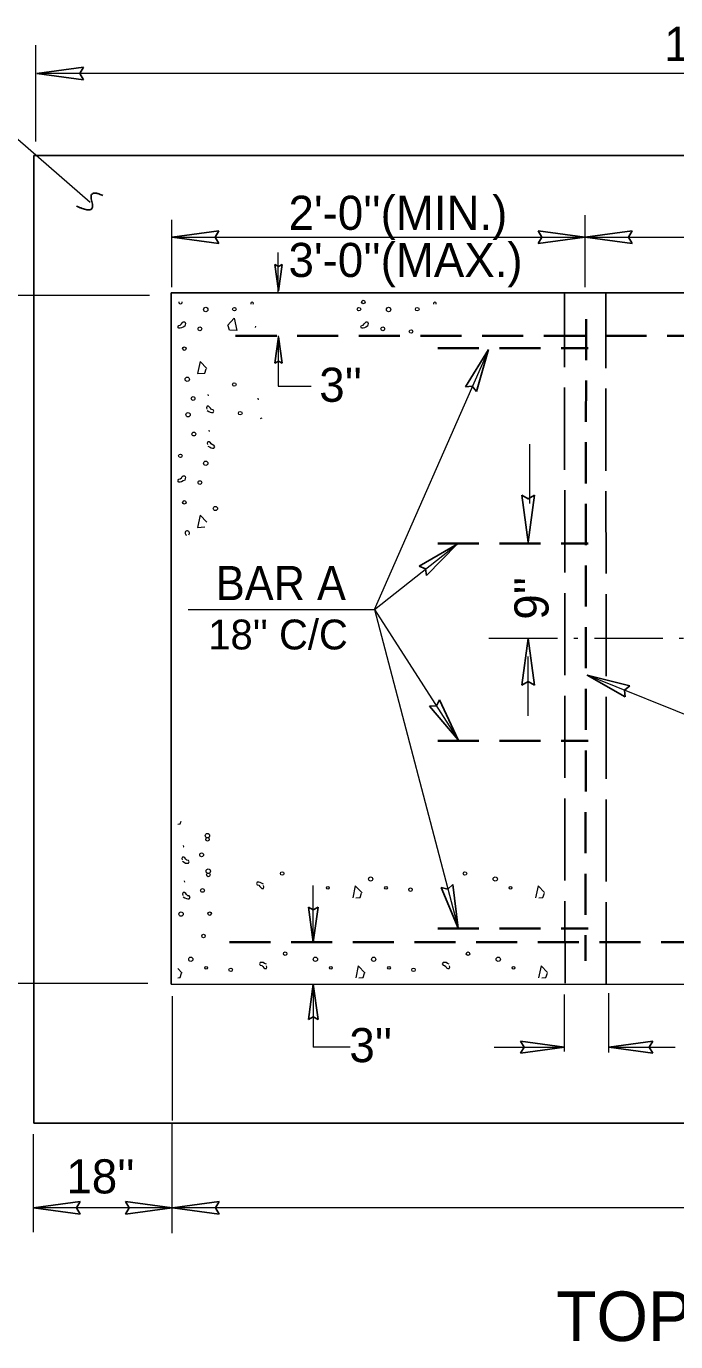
# Model space of a CAD drawing. Extents: x 716 to 1086, y -456 to -183.
# Drawn here: x 769.4 to 794.5, y -397.9 to -347 of the extents above; entities that cross this region are included whole.
import ezdxf
from ezdxf.enums import TextEntityAlignment as Align

# ---------------------------------------------------------------- set-up
doc = ezdxf.new("R2010")
doc.units = 0
doc.header["$LTSCALE"] = 0.53
for name, pattern in [('DOT_DASHED', [7.7, 5, -1.2, 0.3, -1.2]), ('LONG_DASHED', [7.5, 6, -1.5]), ('MEDIUM_DASHED', [4.5, 3, -1.5])]:
    doc.linetypes.add(name, pattern=pattern)
doc.layers.add('1', color=7, linetype='Continuous', lineweight=13)

msp = doc.modelspace()

# ---------------------------------------------------------------- linework, layer by layer
at = {"layer": '1'}
for p, q in [((769.7406, -351.4172), (769.7406, -347.7007)), ((826.1512, -348.7912), (769.8213, -348.7912)), ((790.9848, -357.0648), (790.9848, -354.2763)), ((774.999, -357.0648), (774.999, -354.4606)), ((774.999, -355.1261), (790.9848, -355.1261)), ((790.9848, -355.1261), (820.9607, -355.1261)), ((779.1154, -357.2847), (779.1154, -355.7141)), ((774.1377, -357.377), (766.043, -357.377)), ((788.8455, -365.4316), (788.8455, -363.1336)), ((782.8351, -369.5396), (786.0405, -367.0053)), ((782.8349, -369.5396), (786.0716, -381.8636)), ((782.8351, -369.5396), (786.0716, -374.5747)), ((788.7832, -373.6555), (788.7832, -371.3576)), ((803.4226, -377.0553), (791.0647, -372.0753)), ((780.4665, -382.4119), (780.4665, -380.2136)), ((775.3997, -383.6046), (775.2339, -383.4316)), ((774.0677, -384.0072), (765.9111, -384.0072)), ((780.4665, -384.0412), (780.4665, -386.4749)), ((775.0166, -384.4985), (775.0166, -389.3133)), ((790.1938, -386.6394), (790.1938, -384.4399)), ((791.8983, -386.6767), (791.8983, -384.3787)), ((781.8956, -386.4749), (780.4665, -386.4749)), ((787.4645, -386.4749), (790.1938, -386.4749)), ((791.9153, -386.4749), (794.4749, -386.4749)), ((775.0166, -393.6706), (775.0166, -389.4145)), ((769.6404, -393.6351), (769.6404, -389.8463)), ((775.0166, -392.6914), (769.6404, -392.6888)), ((820.93, -392.6914), (775.0166, -392.6914))]:
    msp.add_line(p, q, dxfattribs=at)
at = {"layer": '1', "lineweight": 25}
for p, q in [((769.7713, -348.7902), (771.5841, -348.5411)), ((769.7713, -348.7902), (771.5841, -349.0395)), ((769.6601, -389.4171), (769.6601, -351.9644)), ((775.0043, -355.1241), (776.8171, -354.8749)), ((775.0043, -355.1241), (776.8171, -355.3733)), ((790.9789, -355.1252), (789.1662, -354.876)), ((790.9789, -355.1252), (789.1662, -355.3743)), ((790.9892, -355.1269), (792.8019, -354.8777)), ((790.9892, -355.1269), (792.8019, -355.3762)), ((779.122, -357.2002), (778.9831, -356.1887)), ((779.122, -357.2002), (779.2611, -356.1887)), ((774.9781, -384.0409), (774.9781, -357.2847)), ((774.9781, -357.2847), (820.9391, -357.2847)), ((779.1221, -358.9877), (778.9832, -359.9992)), ((779.1221, -358.9877), (779.2612, -359.9992)), ((787.2544, -359.4672), (786.3563, -360.9127)), ((787.2544, -359.4672), (786.7796, -361.1014)), ((788.7842, -366.9285), (788.5349, -365.1157)), ((788.7842, -366.9285), (789.0335, -365.1157)), ((786.0398, -367.005), (784.5672, -367.8581)), ((786.0398, -367.005), (784.8519, -368.2237)), ((788.7842, -370.6529), (788.5349, -372.4657)), ((788.7842, -370.6529), (789.0335, -372.4657)), ((791.0647, -372.0763), (792.715, -372.4916)), ((791.0647, -372.0763), (792.5418, -372.9213)), ((786.0721, -374.5739), (785.3562, -373.0301)), ((786.0721, -374.5739), (784.9663, -373.2803)), ((786.0723, -381.8632), (785.8682, -380.1737)), ((786.0723, -381.8632), (785.4201, -380.2913)), ((780.4665, -382.4119), (780.2793, -381.0495)), ((780.4665, -382.4119), (780.6537, -381.0495)), ((774.9781, -384.0409), (820.9391, -384.0436)), ((780.4665, -384.0412), (780.2793, -385.4037)), ((780.4665, -384.0412), (780.6537, -385.4037)), ((790.1938, -386.4749), (788.4907, -386.2409)), ((791.8983, -386.4749), (793.6013, -386.2409)), ((790.1938, -386.4749), (788.4907, -386.7089)), ((791.8983, -386.4749), (793.6013, -386.7089)), ((769.6601, -389.4171), (826.255, -389.4171)), ((769.6404, -392.6898), (771.4532, -392.4414)), ((775.0147, -392.6913), (773.2019, -392.4412)), ((775.0175, -392.6912), (776.8303, -392.4421)), ((769.6404, -392.6898), (771.4532, -392.9398)), ((775.0147, -392.6913), (773.2019, -392.9396)), ((775.0175, -392.6912), (776.8303, -392.9405))]:
    msp.add_line(p, q, dxfattribs=at)
at = {"layer": '1', "linetype": 'LONG_DASHED', "lineweight": 25}
for p, q in [((790.2097, -384.0018), (790.1893, -357.2847)), ((791.7981, -384.0417), (791.7919, -357.2847)), ((790.2036, -367.0345), (790.2029, -366.2343))]:
    msp.add_line(p, q, dxfattribs=at)
at = {"layer": '1', "linetype": 'MEDIUM_DASHED', "lineweight": 35}
for p, q in [((791.0236, -358.2942), (791.0016, -383.131)), ((777.4633, -358.9423), (820.1415, -358.9423)), ((785.2859, -359.4206), (791.1049, -359.4206)), ((785.2861, -366.9828), (791.1051, -366.9828)), ((785.2861, -374.6117), (791.1051, -374.6117)), ((785.2861, -381.8757), (791.1051, -381.8757)), ((777.2292, -382.4119), (820.1487, -382.4119))]:
    msp.add_line(p, q, dxfattribs=at)
at = {"layer": '1', "linetype": 'DOT_DASHED'}
msp.add_line((822.5605, -370.6562), (787.1756, -370.6562), dxfattribs=at)
at = {"layer": '1'}
for points in [[(757.1061, -347.8564), (765.0299, -347.8564), (771.8327, -353.7772)], [(777.1487, -358.5429), (777.4148, -358.2662), (777.5142, -358.7425), (777.2267, -358.7202), (777.1708, -358.5544)], [(775.2339, -358.5938), (775.2658, -358.5406), (775.3208, -358.5299), (775.3652, -358.4855), (775.3989, -358.4412), (775.4422, -358.4084), (775.4982, -358.4084), (775.5203, -358.4635), (775.5088, -358.5183)], [(775.4982, -358.5743), (775.4317, -358.6071), (775.3768, -358.6408), (775.3208, -358.6514), (775.2658, -358.6514), (775.2339, -358.5991)], [(775.5097, -358.521), (775.4964, -358.5725), (775.4955, -358.5743)], [(778.2312, -358.5677), (778.2179, -358.6192), (778.2162, -358.6209)], [(782.5719, -358.5743), (782.5054, -358.6071), (782.4504, -358.6408), (782.3946, -358.6514), (782.3396, -358.6514), (782.3059, -358.5964), (782.3396, -358.5406), (782.3946, -358.5299), (782.4388, -358.4855), (782.4726, -358.4412), (782.5161, -358.4084), (782.5719, -358.4084), (782.5941, -358.4635), (782.5826, -358.5183)], [(782.5834, -358.521), (782.5701, -358.5725), (782.5693, -358.5743)], [(779.1154, -358.9423), (779.1154, -360.8903), (780.3907, -360.8903)], [(775.6341, -369.5396), (782.835, -369.5396), (787.2553, -359.4672)], [(776.3533, -360.2096), (776.0879, -359.9329), (775.9887, -360.4083), (776.276, -360.3862), (776.331, -360.2202)], [(776.3939, -361.219), (776.4072, -361.2713), (776.409, -361.2722)], [(778.3504, -361.4167), (778.3371, -361.3644), (778.3353, -361.3626)], [(776.3602, -361.8363), (776.4268, -361.8699), (776.4817, -361.9027), (776.5377, -361.9142), (776.5926, -361.9142), (776.6255, -361.8584), (776.5926, -361.8033), (776.5377, -361.7918), (776.4932, -361.7484), (776.4597, -361.7041), (776.4153, -361.6704), (776.3602, -361.6704), (776.3381, -361.7262), (776.3487, -361.7812)], [(776.4242, -362.5936), (776.4374, -362.6459), (776.4392, -362.6477)], [(776.3904, -363.2117), (776.4568, -363.2446), (776.5128, -363.2783), (776.5678, -363.2889), (776.6227, -363.2889), (776.6564, -363.2339), (776.6227, -363.1781), (776.5678, -363.1674), (776.5235, -363.1231), (776.4906, -363.0788), (776.4462, -363.0459), (776.3904, -363.0459), (776.3682, -363.1008), (776.3797, -363.1558)], [(775.2339, -364.5447), (775.2658, -364.4923), (775.3208, -364.4808), (775.3652, -364.4366), (775.3989, -364.3922), (775.4422, -364.3593), (775.4982, -364.3593), (775.5203, -364.4143), (775.5088, -364.4702)], [(775.5097, -364.472), (775.4964, -364.5243), (775.4955, -364.5252)], [(775.4982, -364.5252), (775.4317, -364.5581), (775.3768, -364.5917), (775.3208, -364.6023), (775.2658, -364.6023), (775.2339, -364.55)], [(776.3533, -366.1606), (776.0879, -365.8839), (775.9887, -366.3602), (776.2733, -366.3379)], [(775.2339, -377.8372), (775.3226, -377.8301), (775.3563, -377.7281)], [(775.4406, -378.6629), (775.4538, -378.7143), (775.4557, -378.7161)], [(775.4068, -379.2802), (775.4734, -379.3138), (775.5283, -379.3467), (775.5842, -379.3582), (775.6392, -379.3582), (775.6721, -379.3023), (775.6392, -379.2473), (775.5842, -379.2357), (775.5399, -379.1914), (775.5062, -379.1471), (775.4618, -379.1142), (775.4068, -379.1142), (775.3847, -379.1693), (775.3954, -379.2251)], [(775.4707, -380.0375), (775.4841, -380.0898), (775.4857, -380.0907)], [(778.5375, -380.1635), (778.4711, -380.1307), (778.416, -380.0969), (778.3602, -380.0863), (778.3052, -380.0863), (778.2715, -380.1413), (778.3052, -380.1962), (778.3602, -380.2077), (778.4045, -380.2522), (778.4382, -380.2965), (778.4817, -380.3293), (778.5375, -380.3293), (778.5598, -380.2743), (778.5482, -380.2184)], [(782.3573, -380.5005), (782.0922, -380.2238), (781.9946, -380.6893)], [(789.4151, -380.4836), (789.1658, -380.2238), (789.0682, -380.6893)], [(775.437, -380.6557), (775.5036, -380.6885), (775.5593, -380.7213), (775.6144, -380.7328), (775.6693, -380.7328), (775.7031, -380.6778), (775.6693, -380.6219), (775.6144, -380.6112), (775.57, -380.567), (775.5373, -380.5226), (775.4929, -380.4889), (775.437, -380.4889), (775.4148, -380.5448), (775.4263, -380.5998)], [(782.1196, -380.6893), (782.2802, -380.677), (782.3351, -380.5112)], [(789.1933, -380.6893), (789.3538, -380.677), (789.4088, -380.5112)], [(778.6537, -383.2676), (778.5872, -383.2347), (778.5322, -383.2009), (778.4763, -383.1903), (778.4213, -383.1903), (778.3877, -383.2453), (778.4213, -383.3003), (778.4763, -383.3118), (778.5208, -383.3562), (778.5544, -383.4005), (778.5978, -383.4333), (778.6537, -383.4333), (778.6759, -383.3783), (778.6643, -383.3225)], [(785.7274, -383.2676), (785.6609, -383.2347), (785.6059, -383.2009), (785.55, -383.1903), (785.4951, -383.1903), (785.4613, -383.2453), (785.4951, -383.3003), (785.55, -383.3118), (785.5944, -383.3562), (785.6281, -383.4005), (785.6716, -383.4333), (785.7274, -383.4333), (785.7496, -383.3783), (785.7381, -383.3225)], [(775.2339, -383.7881), (775.3226, -383.7811), (775.3776, -383.6153)], [(782.4734, -383.6046), (782.2083, -383.3278), (782.1107, -383.7934)], [(782.2357, -383.7934), (782.3963, -383.7811), (782.4513, -383.6153)], [(789.5312, -383.5877), (789.282, -383.3278), (789.1845, -383.7934)], [(789.3095, -383.7934), (789.4701, -383.7811), (789.525, -383.6153)]]:
    msp.add_lwpolyline(points, dxfattribs=at)
at = {"layer": '1', "lineweight": 25}
for points in [[(771.5841, -349.0395), (771.444, -348.7876), (771.5841, -348.5411)], [(769.6601, -351.9644), (824.8322, -351.9644), (826.2932, -351.9644)], [(776.8171, -354.8749), (776.6769, -355.1268), (776.8171, -355.3733)], [(789.1662, -355.3743), (789.3062, -355.1225), (789.1662, -354.876)], [(792.8019, -354.8777), (792.6618, -355.1297), (792.8019, -355.3762)], [(778.9831, -356.1887), (779.1234, -356.2669), (779.2611, -356.1887)], [(778.9832, -359.9992), (779.1235, -359.921), (779.2612, -359.9992)], [(786.7796, -361.1014), (786.6188, -360.887), (786.3563, -360.9127)], [(788.5349, -365.1157), (788.7868, -365.2558), (789.0335, -365.1157)], [(784.8519, -368.2237), (784.811, -367.9588), (784.5672, -367.8581)], [(788.5349, -372.4657), (788.7868, -372.3256), (789.0335, -372.4657)], [(792.715, -372.4916), (792.5066, -372.6598), (792.5418, -372.9213)], [(784.9663, -373.2803), (785.2338, -373.2637), (785.3562, -373.0301)], [(785.4201, -380.2913), (785.6795, -380.358), (785.8682, -380.1737)], [(780.2793, -381.0495), (780.4684, -381.1549), (780.6537, -381.0495)], [(780.6537, -385.4037), (780.4646, -385.2982), (780.2793, -385.4037)], [(788.4907, -386.7089), (788.6225, -386.4725), (788.4907, -386.2409)], [(793.6013, -386.2409), (793.4696, -386.4773), (793.6013, -386.7089)], [(771.4532, -392.4414), (771.313, -392.6932), (771.4532, -392.9398)], [(773.2019, -392.9396), (773.342, -392.6877), (773.2019, -392.4412)], [(776.8303, -392.9405), (776.6902, -392.6886), (776.8303, -392.4421)]]:
    msp.add_lwpolyline(points, dxfattribs=at)
at = {"layer": '1'}
for centre, radius in [((776.3083, -357.926), 0.0848), ((777.4178, -357.9111), 0.0683), ((782.2377, -357.9111), 0.0683), ((782.4032, -357.6361), 0.0683), ((783.382, -357.926), 0.0848), ((784.4915, -357.9111), 0.0683), ((776.0837, -358.6717), 0.0732), ((783.1574, -358.6717), 0.0732), ((784.2502, -358.7744), 0.0683), ((775.4799, -359.44), 0.0683), ((775.5958, -360.624), 0.0848), ((777.4145, -360.8278), 0.0683), ((775.8203, -361.3697), 0.0732), ((775.6263, -361.999), 0.0848), ((777.6439, -361.938), 0.0683), ((775.8508, -362.7447), 0.0732), ((775.3295, -363.5873), 0.0683), ((776.3083, -363.8771), 0.0848), ((776.0837, -364.6228), 0.0732), ((775.4799, -365.3912), 0.0683), ((776.6848, -365.6265), 0.082), ((776.3759, -378.2865), 0.0848), ((776.3767, -378.4318), 0.0683), ((776.1513, -379.0322), 0.0732), ((776.4064, -379.6615), 0.0848), ((776.4072, -379.8068), 0.0683), ((779.264, -379.7525), 0.0683), ((786.3378, -379.7525), 0.0683), ((781.0282, -380.3029), 0.0532), ((782.689, -379.9662), 0.082), ((783.2819, -380.3029), 0.0532), ((787.509, -379.9662), 0.082), ((788.1019, -380.3029), 0.0532), ((776.1818, -380.4072), 0.0732), ((784.233, -380.3753), 0.0683), ((775.3549, -381.3209), 0.0848), ((776.4644, -381.306), 0.0683), ((776.2231, -382.1692), 0.0683), ((779.3802, -382.8566), 0.0683), ((786.4539, -382.8566), 0.0683), ((775.7314, -383.0703), 0.082), ((780.5514, -383.0703), 0.082), ((782.8052, -383.0703), 0.082), ((787.6252, -383.0703), 0.082), ((776.3244, -383.407), 0.0532), ((777.2755, -383.4793), 0.0683), ((781.1444, -383.407), 0.0532), ((783.3981, -383.407), 0.0532), ((784.3492, -383.4793), 0.0683), ((788.2181, -383.407), 0.0532)]:
    msp.add_circle(centre, radius, dxfattribs=at)
for centre, radius, start, end in [((775.3295, -357.6361), 0.0683, 170.68697, 10.29542), ((778.1005, -357.697), 0.0532, 337.44276, 202.55724), ((785.1742, -357.697), 0.0532, 337.44276, 202.55724), ((778.4692, -362.2028), 0.0683, 85.86656, 137.75647), ((775.5958, -366.5751), 0.0848, 309.83567, 252.85185)]:
    msp.add_arc(centre, radius, start, end, dxfattribs=at)
at = {"layer": '1', "lineweight": 25}
msp.add_open_spline([(772.333, -353.512), (771.7476, -353.2451), (772.0616, -354.2845), (771.313, -353.9208)], degree=2, dxfattribs=at)

# ---------------------------------------------------------------- texts
at = {"layer": '1'}
for s, height, p in [("12'-0''", 1.32, (794.0483, -348.305)), ("2'-0''(MIN.)", 1.32, (779.5132, -354.8422)), ("3'-0''(MAX.)", 1.32, (779.5132, -356.6673)), ("3''", 1.32, (780.7004, -361.4973)), ("18'' C/C", 1.155, (776.408, -371.0807)), ("3''", 1.32, (781.8662, -387.0535)), ("18''", 1.32, (770.9198, -392.1336))]:
    msp.add_text(s, height=height, dxfattribs=at).set_placement(p)
at = {"layer": '1', "width": 0.95}
msp.add_text('BAR A', height=1.32, dxfattribs=at).set_placement((776.7004, -369.1723))
at = {"layer": '1'}
msp.add_text("9''", height=1.32, rotation=90, dxfattribs=at).set_placement((789.5701, -369.9298))
msp.add_text(' TOP VIEW', height=1.916, dxfattribs=at).set_placement((795.7687, -397.8446), align=Align.CENTER)

doc.saveas('drawing.dxf')
